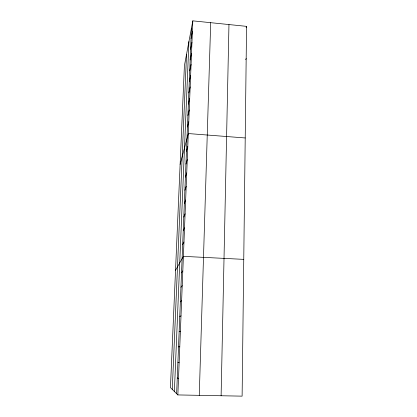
<?xml version="1.0" encoding="UTF-8"?>
<svg xmlns="http://www.w3.org/2000/svg" width="417" height="417" viewBox="0 0 417 417"><rect width="100%" height="100%" fill="white"/><g stroke="black" fill="none" stroke-linecap="round" stroke-linejoin="round"><path stroke-width="0.63" d="M246.556 26.36L242.115 396.15L177.85 394.93L170.444 387.607L184.408 65.672L192.816 20.85L246.556 26.36L246.139 27.532M221.109 395.754L228.964 24.556M199.263 395.337L210.694 22.685M176.626 393.721L191.455 28.09M177.85 394.93L192.816 20.85M172.289 389.431L186.54 54.283M174.379 391.5L188.932 41.549M191.028 38.599L192.388 31.556M190.6 49.222L191.95 42.383M190.162 59.965L191.512 53.329M189.725 70.822L191.069 64.4M189.276 81.8L190.621 75.597M188.828 92.902L190.173 86.924M188.369 104.13L189.714 98.381M187.911 115.483L189.25 109.973M187.447 126.971L188.781 121.696M180.123 164.46L188.307 133.56L245.217 137.959M186.462 151.262L187.786 146.508M185.94 164.095L187.264 159.622M185.414 177.095L186.733 172.909M184.877 190.256L186.19 186.368M184.34 203.585L185.648 199.998M245.707 59.704L246.171 58.536M183.788 217.085L185.096 213.812M183.235 230.757L184.533 227.807M182.672 244.612L183.965 241.985M175.531 270.315L183.391 256.356L243.757 259.369M181.525 272.864L182.808 270.925M180.942 287.271L182.219 285.687M180.352 301.866L181.619 300.652M179.753 316.665L181.014 315.825M179.143 331.656L180.399 331.207M178.528 346.855L179.774 346.803M177.903 362.264L179.143 362.623M177.267 377.885L178.502 378.662"/></g></svg>
